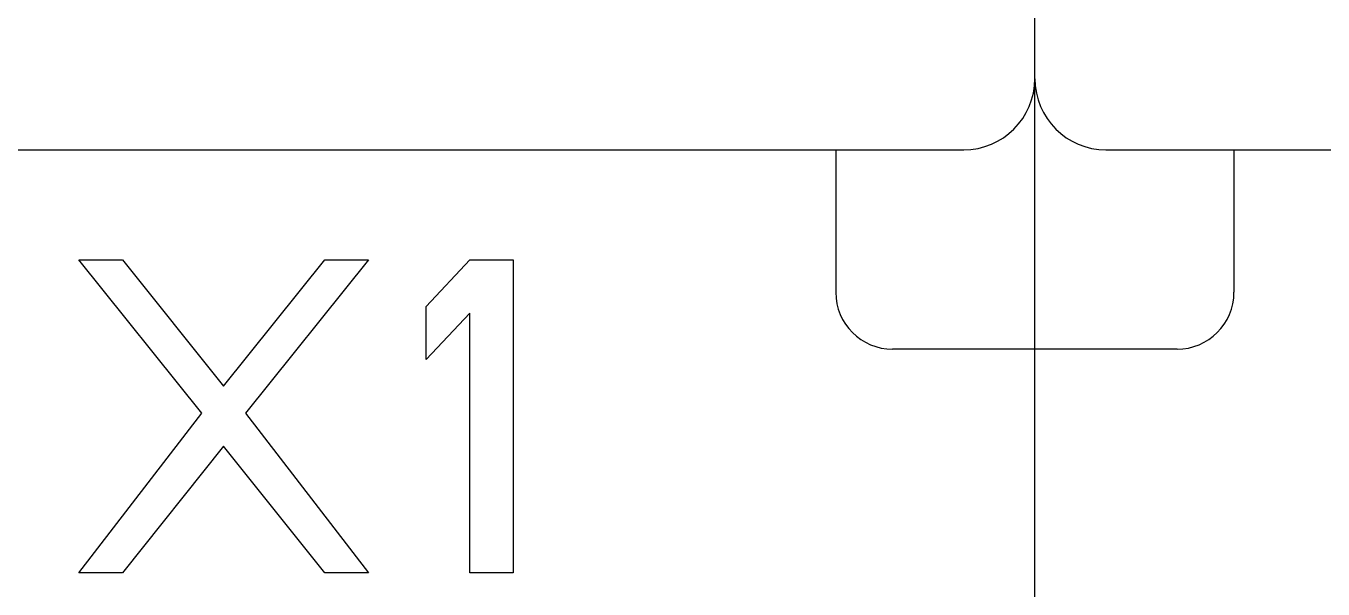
# Model space of a CAD drawing. Extents: x 10 to 622, y -523 to 292.
# Drawn here: x 286.955 to 288.802, y 101.144 to 101.945 of the extents above; entities that cross this region are included whole.
import ezdxf

# ---------------------------------------------------------------- set-up
doc = ezdxf.new("R2010")
doc.units = 0
doc.header["$LTSCALE"] = 5
doc.header["$MEASUREMENT"] = 0
doc.layers.get('0').update_dxf_attribs({"linetype": 'CONTINUOUS'})

msp = doc.modelspace()

# ---------------------------------------------------------------- linework, layer by layer
at = {"color": 7, "linetype": 'Continuous'}
for p, q in [((288.3914, 91.5843), (288.3914, 118.1094)), ((288.3914, 101.4856), (288.3914, 118.1094)), ((288.3914, 91.5843), (288.3914, 118.1094)), ((288.3914, 101.4856), (288.3914, 118.1094)), ((285.4554, 101.7691), (288.2901, 101.7691)), ((288.1079, 101.7691), (288.1079, 101.5666)), ((288.4926, 101.7691), (291.3273, 101.7691)), ((288.6748, 101.7691), (288.6748, 101.5666)), ((287.2057, 101.3948), (287.0306, 101.6128)), ((287.0306, 101.6128), (287.0924, 101.6128)), ((287.0924, 101.6128), (287.2366, 101.4328)), ((287.2366, 101.4328), (287.3808, 101.6128)), ((287.4427, 101.6128), (287.2675, 101.3948)), ((287.3808, 101.6128), (287.4427, 101.6128)), ((287.5251, 101.5465), (287.5869, 101.6128)), ((287.5869, 101.6128), (287.6487, 101.6128)), ((287.6487, 101.6128), (287.6487, 101.1674)), ((287.5251, 101.4707), (287.5251, 101.5465)), ((287.5869, 101.537), (287.5251, 101.4707)), ((287.5869, 101.1674), (287.5869, 101.537)), ((288.3914, 101.4856), (288.1889, 101.4856)), ((288.5938, 101.4856), (288.3914, 101.4856)), ((287.0306, 101.1674), (287.2057, 101.3948)), ((287.2675, 101.3948), (287.4427, 101.1674)), ((287.2366, 101.3475), (287.0924, 101.1674)), ((287.3808, 101.1674), (287.2366, 101.3475)), ((287.0924, 101.1674), (287.0306, 101.1674)), ((287.4427, 101.1674), (287.3808, 101.1674)), ((287.6487, 101.1674), (287.5869, 101.1674))]:
    msp.add_line(p, q, dxfattribs=at)
for centre, radius, start, end in [((288.2901, 101.8703), 0.1012, 270, 0), ((288.4926, 101.8703), 0.1012, 180, 270), ((288.1889, 101.5666), 0.081, 180, 270), ((288.5938, 101.5666), 0.081, 270, 0)]:
    msp.add_arc(centre, radius, start, end, dxfattribs=at)

doc.saveas('drawing.dxf')
